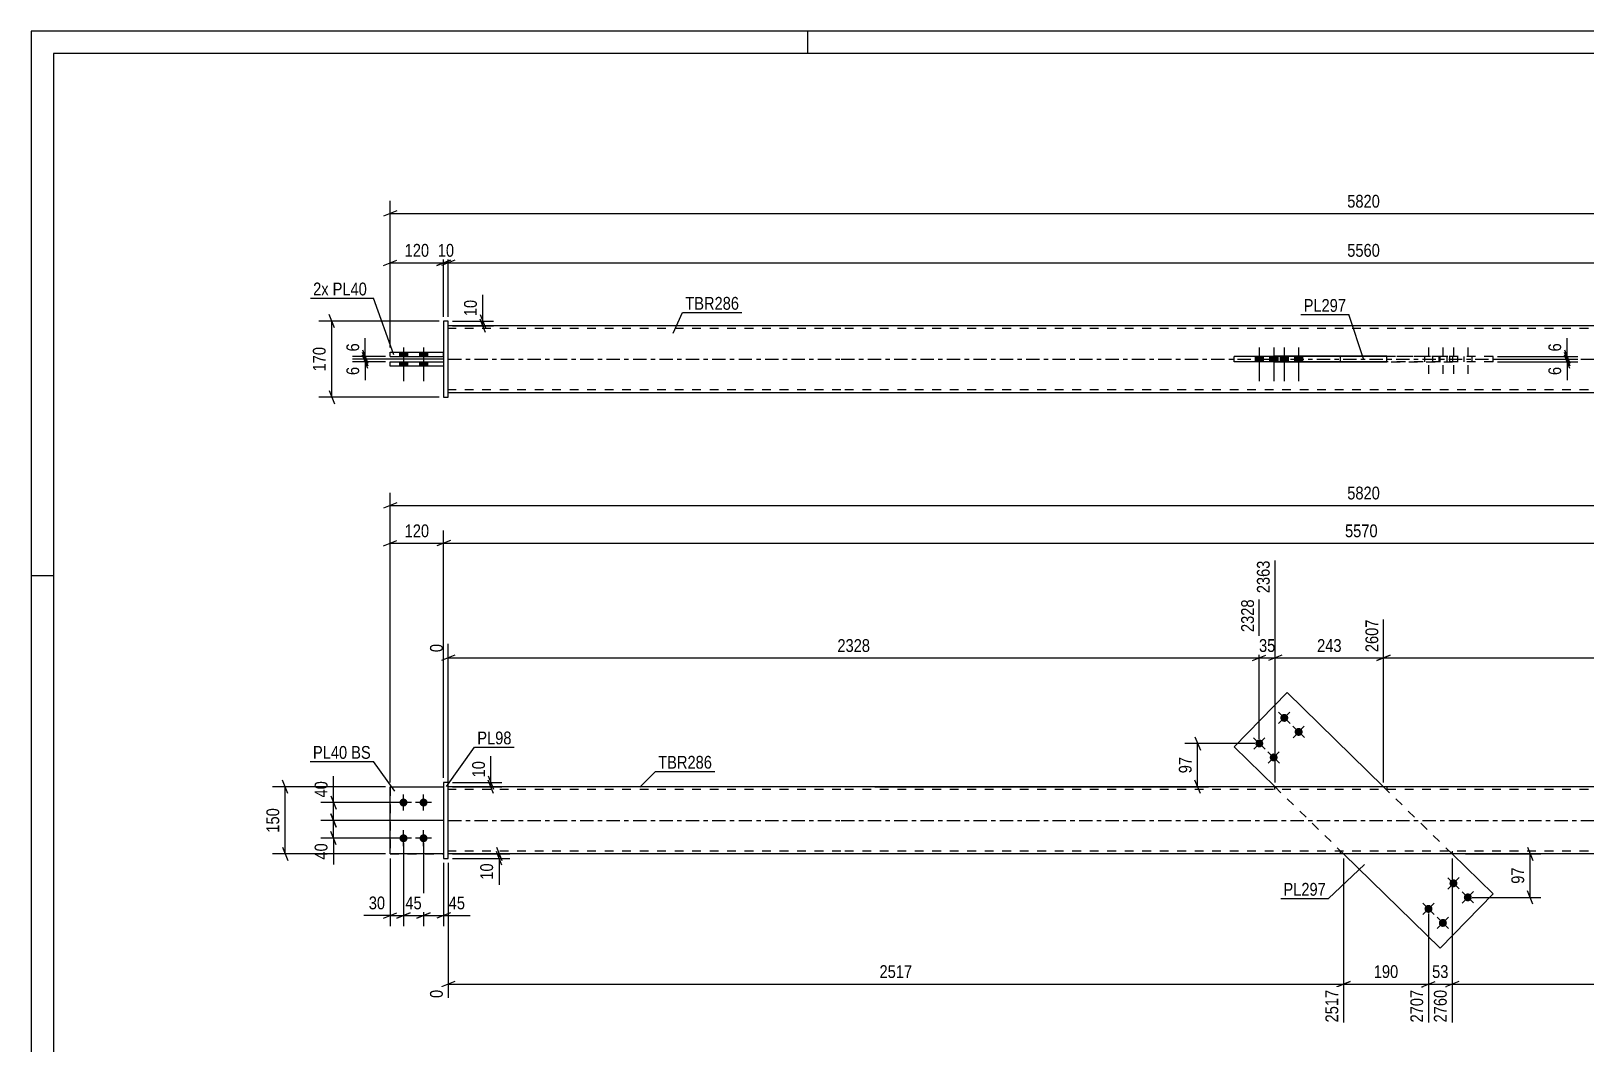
# Model space of a CAD drawing. Header units: millimetres. Extents: x 0 to 594, y 0 to 420.
# Drawn here: x 0 to 348.4, y 193.1 to 420 of the extents above; entities that cross this region are included whole.
import ezdxf

# ---------------------------------------------------------------- set-up
doc = ezdxf.new("R2010")
doc.units = ezdxf.units.MM
doc.linetypes.add('DXK_LINE_DOT2', pattern=[3.9198, 1.9599, -1.9599])
doc.linetypes.add('DXK_LINE_DOT3', pattern=[5.9187, 2.979, -0.9799, 0.9799, -0.9799])
doc.styles.add('Arial Narrow', font='ARIALN.TTF', dxfattribs={"height": 0.2})

# ---------------------------------------------------------------- blocks, each defined once
blk = doc.blocks.new('Unknown-580575709-1131')
at = {"color": 5, "linetype": 'Continuous'}
for p, q in [((594, 420), (0, 420)), ((0, 420), (0, 0)), ((174, 415), (174, 420)), ((589, 415), (5, 415)), ((5, 415), (5, 5)), ((5, 298), (0, 298))]:
    blk.add_line(p, q, dxfattribs=at)
blk = doc.blocks.new('Part-580575709-1689 - 1678')
at = {"color": 2, "linetype": 'Continuous'}
for p, q in [((281.43, 271.83), (269.54, 259.68)), ((303.04, 250.7), (281.43, 271.83)), ((269.54, 259.68), (278.72, 250.7)), ((315.68, 214.57), (294.07, 235.7)), ((327.56, 226.73), (318.38, 235.7)), ((327.56, 226.73), (315.68, 214.57))]:
    blk.add_line(p, q, dxfattribs=at)
at = {"color": 7, "linetype": 'DXK_LINE_DOT2'}
for p, q in [((294.07, 235.7), (278.72, 250.7)), ((318.38, 235.7), (303.04, 250.7))]:
    blk.add_line(p, q, dxfattribs=at)
blk = doc.blocks.new('Bolt-580575709-1681 - 1678')
at = {"linetype": 'Continuous'}
for points in [[(318.07, 228.46, -1), (319.32, 229.74, -1)], [(321.28, 225.31, -1), (322.54, 226.6, -1)], [(312.47, 222.74, -1), (313.73, 224.02, -1)], [(315.69, 219.59, -1), (316.95, 220.88, -1)]]:
    blk.add_hatch(color=1, dxfattribs=at).paths.add_polyline_path(points)
at = {"color": 1, "linetype": 'Continuous'}
for p, q in [((319.98, 227.84), (317.41, 230.36)), ((317.44, 227.81), (319.95, 230.39)), ((323.2, 224.7), (320.63, 227.21)), ((320.65, 224.67), (323.17, 227.24)), ((314.39, 222.12), (311.82, 224.64)), ((311.84, 222.09), (314.36, 224.67)), ((317.61, 218.98), (315.03, 221.49)), ((315.06, 218.95), (317.58, 221.52))]:
    blk.add_line(p, q, dxfattribs=at)
blk = doc.blocks.new('Bolt-580575709-1682 - 1678')
at = {"linetype": 'Continuous'}
for points in [[(281.42, 266.81, -1), (280.16, 265.52, -1)], [(275.82, 261.09, -1), (274.56, 259.8, -1)], [(284.63, 263.66, -1), (283.37, 262.38, -1)], [(279.04, 257.94, -1), (277.78, 256.66, -1)]]:
    blk.add_hatch(color=1, dxfattribs=at).paths.add_polyline_path(points)
at = {"color": 1, "linetype": 'Continuous'}
for p, q in [((279.5, 267.43), (282.07, 264.91)), ((282.04, 267.45), (279.53, 264.88)), ((273.91, 261.71), (276.48, 259.19)), ((276.45, 261.73), (273.93, 259.16)), ((282.72, 264.28), (285.29, 261.76)), ((285.26, 264.31), (282.75, 261.73)), ((277.12, 258.56), (279.7, 256.04)), ((279.67, 258.59), (277.15, 256.01))]:
    blk.add_line(p, q, dxfattribs=at)
blk = doc.blocks.new('Bolt-580575709-1683 - 1678')
at = {"linetype": 'Continuous'}
for points in [[(83.44, 246.3, -1), (83.44, 248.1, -1)], [(87.94, 246.3, -1), (87.94, 248.1, -1)], [(83.44, 238.3, -1), (83.44, 240.1, -1)], [(87.94, 238.3, -1), (87.94, 240.1, -1)]]:
    blk.add_hatch(color=1, dxfattribs=at).paths.add_polyline_path(points)
at = {"color": 1, "linetype": 'Continuous'}
for p, q in [((83.44, 245.4), (83.44, 249)), ((87.94, 245.4), (87.94, 249)), ((85.24, 247.2), (81.64, 247.2)), ((89.74, 247.2), (86.14, 247.2)), ((83.44, 237.4), (83.44, 241)), ((87.94, 237.4), (87.94, 241)), ((85.24, 239.2), (81.64, 239.2)), ((89.74, 239.2), (86.14, 239.2))]:
    blk.add_line(p, q, dxfattribs=at)
blk = doc.blocks.new('Part-580575709-1694 - 1678')
at = {"color": 2, "linetype": 'Continuous'}
for p, q in [((93.44, 251.7), (92.44, 251.7)), ((92.44, 251.7), (92.44, 234.7)), ((93.44, 234.7), (93.44, 251.7)), ((92.44, 234.7), (93.44, 234.7))]:
    blk.add_line(p, q, dxfattribs=at)
blk = doc.blocks.new('Part-580575709-1699 - 1678')
at = {"color": 7, "linetype": 'DXK_LINE_DOT2'}
for p, q in [((80.44, 250.7), (80.44, 235.7)), ((80.44, 250.7), (92.44, 250.7)), ((92.44, 250.7), (92.44, 235.7)), ((80.44, 235.7), (92.44, 235.7))]:
    blk.add_line(p, q, dxfattribs=at)
blk = doc.blocks.new('Part-580575709-1704 - 1678')
at = {"color": 2, "linetype": 'Continuous'}
for p, q in [((80.44, 235.7), (80.44, 250.7)), ((80.44, 250.7), (92.44, 250.7)), ((92.44, 235.7), (80.44, 235.7))]:
    blk.add_line(p, q, dxfattribs=at)
at = {"color": 7, "linetype": 'DXK_LINE_DOT2'}
blk.add_line((92.44, 250.7), (92.44, 235.7), dxfattribs=at)
blk = doc.blocks.new('Part-580575709-1720 - 1678')
at = {"color": 2, "linetype": 'Continuous'}
for p, q in [((181.44, 250.7), (93.44, 250.7)), ((415.56, 250.7), (181.54, 250.7)), ((181.44, 235.7), (93.44, 235.7)), ((415.56, 235.7), (181.54, 235.7))]:
    blk.add_line(p, q, dxfattribs=at)
at = {"color": 7, "linetype": 'DXK_LINE_DOT2'}
for p, q in [((93.44, 235.7), (93.44, 250.7)), ((181.44, 250.1), (93.44, 250.1)), ((415.56, 250.1), (181.54, 250.1)), ((278.62, 250.7), (278.62, 250.1)), ((303.75, 250.7), (303.75, 250.1)), ((181.44, 236.3), (93.44, 236.3)), ((415.56, 236.3), (181.54, 236.3)), ((293.35, 235.7), (293.35, 236.3)), ((318.48, 235.7), (318.48, 236.3))]:
    blk.add_line(p, q, dxfattribs=at)
at = {"color": 7, "linetype": 'DXK_LINE_DOT3'}
for p, q in [((93.44, 243.2), (181.44, 243.2)), ((181.54, 243.2), (415.56, 243.2))]:
    blk.add_line(p, q, dxfattribs=at)
blk = doc.blocks.new('Bolt-580575709-1423 - 1368')
at = {"color": 1, "linetype": 'DXK_LINE_DOT2'}
for p, q in [((313.1, 349.11), (313.1, 341.61)), ((316.32, 349.11), (316.32, 341.61)), ((318.7, 349.11), (318.7, 341.61)), ((321.91, 349.11), (321.91, 341.61)), ((312.2, 347.11), (312.2, 345.91)), ((314, 347.11), (314, 345.91)), ((315.42, 347.11), (315.42, 345.91)), ((317.22, 347.11), (317.22, 345.91)), ((317.8, 347.11), (317.8, 345.91)), ((319.6, 347.11), (319.6, 345.91)), ((321.01, 347.11), (321.01, 345.91)), ((322.81, 347.11), (322.81, 345.91))]:
    blk.add_line(p, q, dxfattribs=at)
blk = doc.blocks.new('Bolt-580575709-1471 - 1368')
at = {"linetype": 'Continuous'}
for points in [[(82.54, 347.11), (84.34, 347.11), (84.34, 348.11), (82.54, 348.11)], [(82.54, 347.11), (84.34, 347.11), (84.34, 348.11), (82.54, 348.11)], [(82.54, 344.91), (84.34, 344.91), (84.34, 345.91), (82.54, 345.91)], [(82.54, 344.91), (84.34, 344.91), (84.34, 345.91), (82.54, 345.91)], [(87.04, 347.11), (88.84, 347.11), (88.84, 348.11), (87.04, 348.11)], [(87.04, 347.11), (88.84, 347.11), (88.84, 348.11), (87.04, 348.11)], [(87.04, 344.91), (88.84, 344.91), (88.84, 345.91), (87.04, 345.91)], [(87.04, 344.91), (88.84, 344.91), (88.84, 345.91), (87.04, 345.91)]]:
    blk.add_hatch(color=1, dxfattribs=at).paths.add_polyline_path(points)
at = {"color": 1, "linetype": 'Continuous'}
for p, q in [((83.44, 349.11), (83.44, 341.61)), ((83.44, 349.11), (83.44, 341.61)), ((87.94, 349.11), (87.94, 341.61)), ((87.94, 349.11), (87.94, 341.61)), ((82.54, 348.11), (82.54, 347.11)), ((82.54, 348.11), (82.54, 347.11)), ((82.54, 345.91), (82.54, 344.91)), ((82.54, 345.91), (82.54, 344.91)), ((84.34, 348.11), (84.34, 347.11)), ((84.34, 348.11), (84.34, 347.11)), ((84.34, 345.91), (84.34, 344.91)), ((84.34, 345.91), (84.34, 344.91)), ((87.04, 348.11), (87.04, 347.11)), ((87.04, 348.11), (87.04, 347.11)), ((87.04, 345.91), (87.04, 344.91)), ((87.04, 345.91), (87.04, 344.91)), ((88.84, 348.11), (88.84, 347.11)), ((88.84, 348.11), (88.84, 347.11)), ((88.84, 345.91), (88.84, 344.91)), ((88.84, 345.91), (88.84, 344.91))]:
    blk.add_line(p, q, dxfattribs=at)
blk = doc.blocks.new('Part-580575709-1416 - 1368')
at = {"color": 2, "linetype": 'Continuous'}
for p, q in [((181.44, 354.01), (93.44, 354.01)), ((415.56, 354.01), (181.54, 354.01)), ((278.62, 347.11), (278.62, 347.21)), ((303.75, 347.21), (278.62, 347.21)), ((278.62, 345.91), (278.62, 345.81)), ((303.75, 345.81), (278.62, 345.81)), ((293.35, 347.11), (293.35, 347.21)), ((293.35, 345.91), (293.35, 345.81)), ((303.75, 345.81), (303.75, 347.21)), ((181.44, 339.01), (93.44, 339.01)), ((415.56, 339.01), (181.54, 339.01))]:
    blk.add_line(p, q, dxfattribs=at)
at = {"color": 7, "linetype": 'DXK_LINE_DOT2'}
for p, q in [((93.44, 339.01), (93.44, 354.01)), ((181.44, 353.41), (93.44, 353.41)), ((415.56, 353.41), (181.54, 353.41)), ((278.62, 345.81), (278.62, 347.11)), ((293.35, 345.81), (293.35, 347.11)), ((303.75, 347.21), (318.48, 347.21)), ((318.48, 345.81), (303.75, 345.81)), ((318.48, 347.21), (318.48, 345.81)), ((181.44, 339.61), (93.44, 339.61)), ((415.56, 339.61), (181.54, 339.61))]:
    blk.add_line(p, q, dxfattribs=at)
at = {"color": 7, "linetype": 'DXK_LINE_DOT3'}
for p, q in [((93.44, 346.51), (181.44, 346.51)), ((181.54, 346.51), (415.56, 346.51))]:
    blk.add_line(p, q, dxfattribs=at)
blk = doc.blocks.new('Bolt-580575709-1422 - 1368')
at = {"linetype": 'Continuous'}
for points in [[(276.09, 347.11), (274.29, 347.11), (274.29, 345.91), (276.09, 345.91)], [(279.31, 347.11), (277.51, 347.11), (277.51, 345.91), (279.31, 345.91)], [(281.69, 347.11), (279.89, 347.11), (279.89, 345.91), (281.69, 345.91)], [(284.9, 347.11), (283.1, 347.11), (283.1, 345.91), (284.9, 345.91)]]:
    blk.add_hatch(color=1, dxfattribs=at).paths.add_polyline_path(points)
at = {"color": 1, "linetype": 'Continuous'}
for p, q in [((275.19, 349.11), (275.19, 341.61)), ((278.41, 349.11), (278.41, 341.61)), ((280.79, 349.11), (280.79, 341.61)), ((284, 349.11), (284, 341.61)), ((274.29, 347.11), (274.29, 345.91)), ((276.09, 347.11), (276.09, 345.91)), ((277.51, 347.11), (277.51, 345.91)), ((279.31, 347.11), (279.31, 345.91)), ((279.89, 347.11), (279.89, 345.91)), ((281.69, 347.11), (281.69, 345.91)), ((283.1, 347.11), (283.1, 345.91)), ((284.9, 347.11), (284.9, 345.91))]:
    blk.add_line(p, q, dxfattribs=at)
blk = doc.blocks.new('Part-580575709-1449 - 1368')
at = {"color": 2, "linetype": 'Continuous'}
for p, q in [((80.44, 344.91), (80.44, 345.91)), ((80.44, 345.91), (92.44, 345.91)), ((92.44, 344.91), (80.44, 344.91))]:
    blk.add_line(p, q, dxfattribs=at)
at = {"color": 7, "linetype": 'DXK_LINE_DOT2'}
blk.add_line((92.44, 345.91), (92.44, 344.91), dxfattribs=at)
blk = doc.blocks.new('Part-580575709-1454 - 1368')
at = {"color": 2, "linetype": 'Continuous'}
for p, q in [((80.44, 347.11), (80.44, 348.11)), ((80.44, 348.11), (92.44, 348.11)), ((80.44, 347.11), (92.44, 347.11))]:
    blk.add_line(p, q, dxfattribs=at)
at = {"color": 7, "linetype": 'DXK_LINE_DOT2'}
blk.add_line((92.44, 347.11), (92.44, 348.11), dxfattribs=at)
blk = doc.blocks.new('Part-580575709-1455 - 1368')
at = {"color": 2, "linetype": 'Continuous'}
for p, q in [((93.44, 355.01), (92.44, 355.01)), ((92.44, 355.01), (92.44, 338.01)), ((93.44, 338.01), (93.44, 355.01)), ((92.44, 338.01), (93.44, 338.01))]:
    blk.add_line(p, q, dxfattribs=at)
blk = doc.blocks.new('Part-580575709-1470 - 1368')
at = {"color": 2, "linetype": 'Continuous'}
for p, q in [((269.54, 345.91), (269.54, 347.11)), ((303.75, 347.11), (269.54, 347.11)), ((303.75, 345.91), (269.54, 345.91)), ((281.43, 345.91), (281.43, 347.11))]:
    blk.add_line(p, q, dxfattribs=at)
at = {"color": 7, "linetype": 'DXK_LINE_DOT2'}
for p, q in [((327.56, 347.11), (303.75, 347.11)), ((327.56, 345.91), (303.75, 345.91)), ((315.68, 345.91), (315.68, 347.11)), ((327.56, 345.91), (327.56, 347.11))]:
    blk.add_line(p, q, dxfattribs=at)
blk = doc.blocks.new('StraightDimension-580575709-1850 - 1678')
at = {"color": 7, "linetype": 'Continuous'}
for p, q in [((294.07, 234.7), (294.07, 197.94)), ((313.1, 222.38), (313.1, 197.94)), ((295.57, 207.15), (292.57, 205.95)), ((294.07, 206.55), (313.1, 206.55)), ((311.6, 205.95), (314.6, 207.15))]:
    blk.add_line(p, q, dxfattribs=at)
at = {"color": 0}
blk.add_wipeout([(306.93, 207.3), (306.93, 211.5), (300.24, 211.5), (300.24, 207.3)], dxfattribs=at)
at = {"color": 3, "style": 'Arial Narrow'}
blk.add_text('190', height=2.863, dxfattribs=at).set_placement((300.84, 207.9))
at = {"color": 0, "linetype": 'Continuous'}
blk.add_wipeout([(312.5, 205.85), (308.3, 205.85), (308.3, 197.34), (312.5, 197.34)], dxfattribs=at)
at = {"color": 3, "linetype": 'Continuous', "style": 'Arial Narrow'}
blk.add_text('2707', height=2.863, rotation=90.0002, dxfattribs=at).set_placement((311.9, 197.94))
blk = doc.blocks.new('StraightDimension-580575709-1909 - 1678')
at = {"color": 7, "linetype": 'Continuous'}
for p, q in [((67.15, 248.7), (68.35, 245.7)), ((82.44, 247.2), (64.9, 247.2)), ((68.35, 241.7), (67.15, 244.7)), ((67.75, 243.2), (67.75, 247.2)), ((92.44, 243.2), (64.9, 243.2))]:
    blk.add_line(p, q, dxfattribs=at)
at = {"color": 0}
blk.add_wipeout([(67, 252.58), (62.8, 252.58), (62.8, 247.73), (67, 247.73)], dxfattribs=at)
at = {"color": 7, "linetype": 'Continuous'}
blk.add_line((67.75, 247.2), (67.75, 253.11), dxfattribs=at)
blk.add_line((67.75, 247.2), (67.75, 253.11), dxfattribs=at)
at = {"color": 3, "style": 'Arial Narrow'}
blk.add_text('40', height=2.863, rotation=90.0002, dxfattribs=at).set_placement((66.4, 248.33))
blk = doc.blocks.new('StraightDimension-580575709-3460 - 1678')
at = {"color": 7, "linetype": 'Continuous'}
for p, q in [((260.78, 261.95), (261.98, 258.95)), ((274.19, 260.45), (258.53, 260.45)), ((261.38, 250.72), (261.38, 260.45)), ((261.98, 249.22), (260.78, 252.22)), ((189.02, 250.72), (263.78, 250.72))]:
    blk.add_line(p, q, dxfattribs=at)
at = {"color": 0}
blk.add_wipeout([(260.63, 258.01), (256.43, 258.01), (256.43, 253.16), (260.63, 253.16)], dxfattribs=at)
at = {"color": 3, "style": 'Arial Narrow'}
blk.add_text('97', height=2.863, rotation=90.0002, dxfattribs=at).set_placement((260.03, 253.76))
blk = doc.blocks.new('StraightDimension-580575709-1736 - 1678')
at = {"color": 7, "linetype": 'Continuous'}
for p, q in [((81.94, 314.35), (78.94, 313.15)), ((80.44, 251.7), (80.44, 316.6)), ((80.44, 313.75), (516.66, 313.75))]:
    blk.add_line(p, q, dxfattribs=at)
at = {"color": 0}
blk.add_wipeout([(302.81, 314.5), (302.81, 318.7), (294.3, 318.7), (294.3, 314.5)], dxfattribs=at)
at = {"color": 3, "style": 'Arial Narrow'}
blk.add_text('5820', height=2.863, dxfattribs=at).set_placement((294.9, 315.1))
blk = doc.blocks.new('StraightDimension-580575709-1750 - 1678')
at = {"color": 7, "linetype": 'Continuous'}
for p, q in [((275.19, 261.45), (275.19, 292.71)), ((93.44, 251.7), (93.44, 282.72)), ((94.94, 280.19), (91.94, 278.99)), ((93.44, 279.59), (275.19, 279.59)), ((273.69, 278.99), (276.69, 280.19))]:
    blk.add_line(p, q, dxfattribs=at)
at = {"color": 0, "linetype": 'Continuous'}
for points in [[(274.59, 293.31), (270.39, 293.31), (270.39, 284.79), (274.59, 284.79)], [(92.84, 283.32), (88.64, 283.32), (88.64, 280.29), (92.84, 280.29)]]:
    blk.add_wipeout(points, dxfattribs=at)
at = {"color": 0}
blk.add_wipeout([(188.58, 280.34), (188.58, 284.54), (180.06, 284.54), (180.06, 280.34)], dxfattribs=at)
at = {"color": 3, "linetype": 'Continuous', "style": 'Arial Narrow'}
for s, height, p in [('2328', 2.863, (273.99, 285.39)), ('0', 2.86, (92.24, 280.89))]:
    blk.add_text(s, height=height, rotation=90.0002, dxfattribs=at).set_placement(p)
at = {"color": 3, "style": 'Arial Narrow'}
blk.add_text('2328', height=2.863, dxfattribs=at).set_placement((180.66, 280.94))
blk = doc.blocks.new('StraightDimension-580575709-1760 - 1678')
at = {"color": 7, "linetype": 'Continuous'}
for p, q in [((278.72, 251.7), (278.72, 301.41)), ((275.19, 261.45), (275.19, 292.71)), ((273.69, 278.99), (276.69, 280.19)), ((275.19, 279.59), (278.72, 279.59)), ((280.22, 280.19), (277.22, 278.99))]:
    blk.add_line(p, q, dxfattribs=at)
at = {"color": 0, "linetype": 'Continuous'}
blk.add_wipeout([(278.12, 302.01), (273.92, 302.01), (273.92, 293.49), (278.12, 293.49)], dxfattribs=at)
at = {"color": 0}
blk.add_wipeout([(279.39, 280.34), (279.39, 284.54), (274.53, 284.54), (274.53, 280.34)], dxfattribs=at)
at = {"color": 3, "linetype": 'Continuous', "style": 'Arial Narrow'}
blk.add_text('2363', height=2.863, rotation=90.0002, dxfattribs=at).set_placement((277.52, 294.09))
at = {"color": 3, "style": 'Arial Narrow'}
blk.add_text('35', height=2.863, dxfattribs=at).set_placement((275.13, 280.94))
blk = doc.blocks.new('StraightDimension-580575709-2047 - 1678')
at = {"color": 7, "linetype": 'Continuous'}
for p, q in [((92.44, 252.7), (92.44, 308.13)), ((93.94, 305.88), (90.94, 304.68)), ((92.44, 305.28), (503.66, 305.28))]:
    blk.add_line(p, q, dxfattribs=at)
at = {"color": 0}
blk.add_wipeout([(302.31, 306.03), (302.31, 310.23), (293.8, 310.23), (293.8, 306.03)], dxfattribs=at)
at = {"color": 3, "style": 'Arial Narrow'}
blk.add_text('5570', height=2.863, dxfattribs=at).set_placement((294.4, 306.63))
blk = doc.blocks.new('StraightDimension-580575709-1776 - 1678')
at = {"color": 7, "linetype": 'Continuous'}
for p, q in [((278.72, 251.7), (278.72, 301.41)), ((303.04, 251.7), (303.04, 288.21)), ((280.22, 280.19), (277.22, 278.99)), ((278.72, 279.59), (303.04, 279.59)), ((301.54, 278.99), (304.54, 280.19))]:
    blk.add_line(p, q, dxfattribs=at)
at = {"color": 0, "linetype": 'Continuous'}
blk.add_wipeout([(302.44, 288.81), (298.24, 288.81), (298.24, 280.29), (302.44, 280.29)], dxfattribs=at)
at = {"color": 0}
blk.add_wipeout([(294.22, 280.34), (294.22, 284.54), (287.54, 284.54), (287.54, 280.34)], dxfattribs=at)
at = {"color": 3, "linetype": 'Continuous', "style": 'Arial Narrow'}
blk.add_text('2607', height=2.863, rotation=90.0002, dxfattribs=at).set_placement((301.84, 280.89))
at = {"color": 3, "style": 'Arial Narrow'}
blk.add_text('243', height=2.863, dxfattribs=at).set_placement((288.14, 280.94))
blk = doc.blocks.new('StraightDimension-580575709-1798 - 1678')
at = {"color": 7, "linetype": 'Continuous'}
for p, q in [((303.04, 251.7), (303.04, 288.21)), ((503.66, 252.7), (503.66, 288.21)), ((304.54, 280.19), (301.54, 278.99)), ((303.04, 279.59), (503.66, 279.59)), ((502.16, 278.99), (505.16, 280.19))]:
    blk.add_line(p, q, dxfattribs=at)
at = {"color": 0, "linetype": 'Continuous'}
blk.add_wipeout([(503.06, 288.81), (498.86, 288.81), (498.86, 280.29), (503.06, 280.29)], dxfattribs=at)
at = {"color": 0}
blk.add_wipeout([(407.61, 280.34), (407.61, 284.54), (399.09, 284.54), (399.09, 280.34)], dxfattribs=at)
at = {"color": 3, "linetype": 'Continuous', "style": 'Arial Narrow'}
blk.add_text('5560', height=2.863, rotation=90.0002, dxfattribs=at).set_placement((502.46, 280.89))
at = {"color": 3, "style": 'Arial Narrow'}
blk.add_text('2953', height=2.863, dxfattribs=at).set_placement((399.69, 280.94))
blk = doc.blocks.new('StraightDimension-580575709-1813 - 1678')
at = {"color": 7, "linetype": 'Continuous'}
for p, q in [((87.94, 238.2), (87.94, 219.53)), ((92.44, 233.7), (92.44, 219.53)), ((86.44, 221.33), (89.44, 222.53)), ((87.94, 221.93), (92.44, 221.93)), ((93.94, 222.53), (90.94, 221.33))]:
    blk.add_line(p, q, dxfattribs=at)
at = {"color": 0}
blk.add_wipeout([(97.83, 222.68), (97.83, 226.88), (92.97, 226.88), (92.97, 222.68)], dxfattribs=at)
at = {"color": 7, "linetype": 'Continuous'}
blk.add_line((92.44, 221.93), (98.35, 221.93), dxfattribs=at)
blk.add_line((92.44, 221.93), (98.35, 221.93), dxfattribs=at)
at = {"color": 3, "style": 'Arial Narrow'}
blk.add_text('45', height=2.863, dxfattribs=at).set_placement((93.57, 223.28))
blk = doc.blocks.new('StraightDimension-580575709-1820 - 1678')
at = {"color": 7, "linetype": 'Continuous'}
for p, q in [((83.44, 238.2), (83.44, 219.53)), ((87.94, 238.2), (87.94, 219.53)), ((81.94, 221.33), (84.94, 222.53)), ((83.44, 221.93), (87.94, 221.93)), ((89.44, 222.53), (86.44, 221.33))]:
    blk.add_line(p, q, dxfattribs=at)
at = {"color": 0}
blk.add_wipeout([(88.12, 222.68), (88.12, 226.88), (83.27, 226.88), (83.27, 222.68)], dxfattribs=at)
at = {"color": 3, "style": 'Arial Narrow'}
blk.add_text('45', height=2.863, dxfattribs=at).set_placement((83.87, 223.28))
blk = doc.blocks.new('StraightDimension-580575709-1891 - 1678')
at = {"color": 7, "linetype": 'Continuous'}
for p, q in [((104.25, 237.2), (105.45, 234.2)), ((94.44, 235.7), (107.25, 235.7)), ((94.44, 234.7), (107.25, 234.7)), ((105.45, 233.2), (104.25, 236.2)), ((104.85, 234.7), (104.85, 235.7))]:
    blk.add_line(p, q, dxfattribs=at)
at = {"color": 0}
blk.add_wipeout([(104.1, 234.18), (99.9, 234.18), (99.9, 229.32), (104.1, 229.32)], dxfattribs=at)
at = {"color": 7, "linetype": 'Continuous'}
blk.add_line((104.85, 234.7), (104.85, 228.79), dxfattribs=at)
blk.add_line((104.85, 234.7), (104.85, 228.79), dxfattribs=at)
at = {"color": 3, "style": 'Arial Narrow'}
blk.add_text('10', height=2.863, rotation=90.0002, dxfattribs=at).set_placement((103.5, 229.92))
blk = doc.blocks.new('StraightDimension-580575709-1827 - 1678')
at = {"color": 7, "linetype": 'Continuous'}
for p, q in [((83.44, 238.2), (83.44, 219.53)), ((80.44, 234.7), (80.44, 219.53)), ((78.94, 221.33), (81.94, 222.53)), ((80.44, 221.93), (83.44, 221.93)), ((84.94, 222.53), (81.94, 221.33))]:
    blk.add_line(p, q, dxfattribs=at)
at = {"color": 0}
blk.add_wipeout([(79.92, 222.68), (79.92, 226.88), (75.06, 226.88), (75.06, 222.68)], dxfattribs=at)
at = {"color": 7, "linetype": 'Continuous'}
blk.add_line((80.44, 221.93), (74.54, 221.93), dxfattribs=at)
blk.add_line((80.44, 221.93), (74.54, 221.93), dxfattribs=at)
at = {"color": 3, "style": 'Arial Narrow'}
blk.add_text('30', height=2.863, dxfattribs=at).set_placement((75.66, 223.28))
blk = doc.blocks.new('StraightDimension-580575709-1838 - 1678')
at = {"color": 7, "linetype": 'Continuous'}
for p, q in [((93.44, 233.7), (93.44, 203.42)), ((294.07, 234.7), (294.07, 197.94)), ((94.94, 207.15), (91.94, 205.95)), ((93.44, 206.55), (294.07, 206.55)), ((292.57, 205.95), (295.57, 207.15))]:
    blk.add_line(p, q, dxfattribs=at)
at = {"color": 0}
blk.add_wipeout([(198.01, 207.3), (198.01, 211.5), (189.5, 211.5), (189.5, 207.3)], dxfattribs=at)
at = {"color": 0, "linetype": 'Continuous'}
for points in [[(92.84, 205.85), (88.64, 205.85), (88.64, 202.82), (92.84, 202.82)], [(293.47, 205.85), (289.27, 205.85), (289.27, 197.34), (293.47, 197.34)]]:
    blk.add_wipeout(points, dxfattribs=at)
at = {"color": 3, "style": 'Arial Narrow'}
blk.add_text('2517', height=2.863, dxfattribs=at).set_placement((190.1, 207.9))
at = {"color": 3, "linetype": 'Continuous', "style": 'Arial Narrow'}
for s, height, p in [('0', 2.86, (92.24, 203.42)), ('2517', 2.863, (292.87, 197.94))]:
    blk.add_text(s, height=height, rotation=90.0002, dxfattribs=at).set_placement(p)
blk = doc.blocks.new('StraightDimension-580575709-1864 - 1678')
at = {"color": 7, "linetype": 'Continuous'}
for p, q in [((318.38, 234.7), (318.38, 197.94)), ((313.1, 222.38), (313.1, 197.94)), ((311.6, 205.95), (314.6, 207.15)), ((313.1, 206.55), (318.38, 206.55)), ((319.88, 207.15), (316.88, 205.95))]:
    blk.add_line(p, q, dxfattribs=at)
at = {"color": 0}
blk.add_wipeout([(318.17, 207.3), (318.17, 211.5), (313.31, 211.5), (313.31, 207.3)], dxfattribs=at)
at = {"color": 3, "style": 'Arial Narrow'}
blk.add_text('53', height=2.863, dxfattribs=at).set_placement((313.91, 207.9))
at = {"color": 0, "linetype": 'Continuous'}
blk.add_wipeout([(317.78, 205.85), (313.58, 205.85), (313.58, 197.34), (317.78, 197.34)], dxfattribs=at)
at = {"color": 3, "linetype": 'Continuous', "style": 'Arial Narrow'}
blk.add_text('2760', height=2.863, rotation=90.0002, dxfattribs=at).set_placement((317.18, 197.94))
blk = doc.blocks.new('StraightDimension-580575709-1878 - 1678')
at = {"color": 7, "linetype": 'Continuous'}
for p, q in [((318.38, 234.7), (318.38, 197.94)), ((503.66, 233.7), (503.66, 197.94)), ((319.88, 207.15), (316.88, 205.95)), ((318.38, 206.55), (503.66, 206.55)), ((502.16, 205.95), (505.16, 207.15))]:
    blk.add_line(p, q, dxfattribs=at)
at = {"color": 0}
blk.add_wipeout([(415.28, 207.3), (415.28, 211.5), (406.77, 211.5), (406.77, 207.3)], dxfattribs=at)
at = {"color": 0, "linetype": 'Continuous'}
blk.add_wipeout([(503.06, 205.85), (498.86, 205.85), (498.86, 197.34), (503.06, 197.34)], dxfattribs=at)
at = {"color": 3, "style": 'Arial Narrow'}
blk.add_text('2800', height=2.863, dxfattribs=at).set_placement((407.37, 207.9))
at = {"color": 3, "linetype": 'Continuous', "style": 'Arial Narrow'}
blk.add_text('5560', height=2.863, rotation=90.0002, dxfattribs=at).set_placement((502.46, 197.94))
blk = doc.blocks.new('StraightDimension-580575709-1900 - 1678')
at = {"color": 7, "linetype": 'Continuous'}
for p, q in [((94.44, 251.7), (105.44, 251.7)), ((102.44, 253.2), (103.64, 250.2)), ((103.64, 249.2), (102.44, 252.2)), ((103.04, 250.7), (103.04, 251.7)), ((94.44, 250.7), (105.44, 250.7))]:
    blk.add_line(p, q, dxfattribs=at)
at = {"color": 0}
blk.add_wipeout([(102.29, 257.08), (98.09, 257.08), (98.09, 252.23), (102.29, 252.23)], dxfattribs=at)
at = {"color": 7, "linetype": 'Continuous'}
blk.add_line((103.04, 251.7), (103.04, 257.61), dxfattribs=at)
blk.add_line((103.04, 251.7), (103.04, 257.61), dxfattribs=at)
at = {"color": 3, "style": 'Arial Narrow'}
blk.add_text('10', height=2.863, rotation=90.0002, dxfattribs=at).set_placement((101.69, 252.83))
blk = doc.blocks.new('StraightDimension-580575709-1922 - 1678')
at = {"color": 7, "linetype": 'Continuous'}
for p, q in [((67.15, 244.7), (68.35, 241.7)), ((92.44, 243.2), (64.9, 243.2)), ((68.35, 237.7), (67.15, 240.7)), ((67.75, 239.2), (67.75, 243.2)), ((82.44, 239.2), (64.9, 239.2))]:
    blk.add_line(p, q, dxfattribs=at)
at = {"color": 0}
blk.add_wipeout([(67, 238.68), (62.8, 238.68), (62.8, 233.82), (67, 233.82)], dxfattribs=at)
at = {"color": 7, "linetype": 'Continuous'}
blk.add_line((67.75, 239.2), (67.75, 233.29), dxfattribs=at)
blk.add_line((67.75, 239.2), (67.75, 233.29), dxfattribs=at)
at = {"color": 3, "style": 'Arial Narrow'}
blk.add_text('40', height=2.863, rotation=90.0002, dxfattribs=at).set_placement((66.4, 234.42))
blk = doc.blocks.new('StraightDimension-580575709-1979 - 1678')
at = {"color": 7, "linetype": 'Continuous'}
for p, q in [((57.54, 249.2), (56.34, 252.2)), ((79.44, 250.7), (54.09, 250.7)), ((56.94, 235.7), (56.94, 250.7)), ((56.34, 237.2), (57.54, 234.2)), ((79.44, 235.7), (54.09, 235.7))]:
    blk.add_line(p, q, dxfattribs=at)
at = {"color": 0}
blk.add_wipeout([(56.19, 246.54), (51.99, 246.54), (51.99, 239.86), (56.19, 239.86)], dxfattribs=at)
at = {"color": 3, "style": 'Arial Narrow'}
blk.add_text('150', height=2.863, rotation=90.0002, dxfattribs=at).set_placement((55.59, 240.46))
blk = doc.blocks.new('StraightDimension-580575709-1993 - 1678')
at = {"color": 7, "linetype": 'Continuous'}
for p, q in [((335.28, 237.2), (336.48, 234.2)), ((321.39, 235.7), (338.28, 235.7)), ((335.88, 225.95), (335.88, 235.7)), ((336.48, 224.45), (335.28, 227.45)), ((322.91, 225.95), (338.28, 225.95))]:
    blk.add_line(p, q, dxfattribs=at)
at = {"color": 0}
blk.add_wipeout([(335.13, 233.26), (330.93, 233.26), (330.93, 228.4), (335.13, 228.4)], dxfattribs=at)
at = {"color": 3, "style": 'Arial Narrow'}
blk.add_text('97', height=2.863, rotation=90.0002, dxfattribs=at).set_placement((334.53, 229))
blk = doc.blocks.new('StraightDimension-580575709-2052 - 1678')
at = {"color": 7, "linetype": 'Continuous'}
for p, q in [((80.44, 251.7), (80.44, 308.13)), ((92.44, 252.7), (92.44, 308.13)), ((78.94, 304.68), (81.94, 305.88)), ((80.44, 305.28), (92.44, 305.28)), ((93.94, 305.88), (90.94, 304.68))]:
    blk.add_line(p, q, dxfattribs=at)
at = {"color": 0}
blk.add_wipeout([(89.79, 306.03), (89.79, 310.23), (83.1, 310.23), (83.1, 306.03)], dxfattribs=at)
at = {"color": 3, "style": 'Arial Narrow'}
blk.add_text('120', height=2.863, dxfattribs=at).set_placement((83.7, 306.63))
blk = doc.blocks.new('StraightDimension-580575709-1476 - 1368')
at = {"color": 7, "linetype": 'Continuous'}
for p, q in [((100.62, 356.51), (101.82, 353.51)), ((101.82, 352.51), (100.62, 355.51)), ((94.44, 355.01), (103.62, 355.01)), ((94.44, 354.01), (103.62, 354.01)), ((101.22, 354.01), (101.22, 355.01))]:
    blk.add_line(p, q, dxfattribs=at)
at = {"color": 0}
blk.add_wipeout([(100.47, 360.4), (96.27, 360.4), (96.27, 355.54), (100.47, 355.54)], dxfattribs=at)
at = {"color": 7, "linetype": 'Continuous'}
blk.add_line((101.22, 355.01), (101.22, 360.92), dxfattribs=at)
blk.add_line((101.22, 355.01), (101.22, 360.92), dxfattribs=at)
at = {"color": 3, "style": 'Arial Narrow'}
blk.add_text('10', height=2.863, rotation=90.0002, dxfattribs=at).set_placement((99.87, 356.14))
blk = doc.blocks.new('StraightDimension-580575709-1541 - 1368')
at = {"color": 7, "linetype": 'Continuous'}
for p, q in [((343.57, 348.61), (344.77, 345.61)), ((328.56, 347.11), (346.57, 347.11)), ((328.56, 346.51), (346.57, 346.51)), ((344.77, 345.01), (343.57, 348.01)), ((344.17, 346.51), (344.17, 347.11))]:
    blk.add_line(p, q, dxfattribs=at)
at = {"color": 0}
blk.add_wipeout([(343.42, 350.67), (339.22, 350.67), (339.22, 347.64), (343.42, 347.64)], dxfattribs=at)
at = {"color": 7, "linetype": 'Continuous'}
blk.add_line((344.17, 347.11), (344.17, 351.19), dxfattribs=at)
blk.add_line((344.17, 347.11), (344.17, 351.19), dxfattribs=at)
at = {"color": 3, "style": 'Arial Narrow'}
blk.add_text('6', height=2.86, rotation=90.0002, dxfattribs=at).set_placement((342.82, 348.24))
blk = doc.blocks.new('StraightDimension-580575709-1530 - 1368')
at = {"color": 7, "linetype": 'Continuous'}
for p, q in [((67.95, 353.51), (66.75, 356.51)), ((91.44, 355.01), (64.5, 355.01)), ((67.35, 338.01), (67.35, 355.01)), ((91.44, 338.01), (64.5, 338.01)), ((66.75, 339.51), (67.95, 336.51))]:
    blk.add_line(p, q, dxfattribs=at)
at = {"color": 0}
blk.add_wipeout([(66.6, 349.86), (62.4, 349.86), (62.4, 343.17), (66.6, 343.17)], dxfattribs=at)
at = {"color": 3, "style": 'Arial Narrow'}
blk.add_text('170', height=2.863, rotation=90.0002, dxfattribs=at).set_placement((66, 343.77))
blk = doc.blocks.new('StraightDimension-580575709-1494 - 1368')
at = {"color": 7, "linetype": 'Continuous'}
for p, q in [((92.44, 346.51), (72, 346.51)), ((79.44, 345.91), (72, 345.91)), ((74.25, 348.01), (75.45, 345.01)), ((75.45, 344.41), (74.25, 347.41)), ((74.85, 345.91), (74.85, 346.51))]:
    blk.add_line(p, q, dxfattribs=at)
at = {"color": 0}
blk.add_wipeout([(74.1, 345.39), (69.9, 345.39), (69.9, 342.36), (74.1, 342.36)], dxfattribs=at)
at = {"color": 7, "linetype": 'Continuous'}
blk.add_line((74.85, 345.91), (74.85, 341.84), dxfattribs=at)
blk.add_line((74.85, 345.91), (74.85, 341.84), dxfattribs=at)
at = {"color": 3, "style": 'Arial Narrow'}
blk.add_text('6', height=2.86, rotation=90.0002, dxfattribs=at).set_placement((73.5, 342.96))
blk = doc.blocks.new('StraightDimension-580575709-1512 - 1368')
at = {"color": 7, "linetype": 'Continuous'}
for p, q in [((74.25, 348.61), (75.45, 345.61)), ((79.44, 347.11), (72, 347.11)), ((92.44, 346.51), (72, 346.51)), ((75.45, 345.01), (74.25, 348.01)), ((74.85, 346.51), (74.85, 347.11))]:
    blk.add_line(p, q, dxfattribs=at)
at = {"color": 0}
blk.add_wipeout([(74.1, 350.67), (69.9, 350.67), (69.9, 347.64), (74.1, 347.64)], dxfattribs=at)
at = {"color": 7, "linetype": 'Continuous'}
blk.add_line((74.85, 347.11), (74.85, 351.19), dxfattribs=at)
blk.add_line((74.85, 347.11), (74.85, 351.19), dxfattribs=at)
at = {"color": 3, "style": 'Arial Narrow'}
blk.add_text('6', height=2.86, rotation=90.0002, dxfattribs=at).set_placement((73.5, 348.24))
blk = doc.blocks.new('StraightDimension-580575709-1545 - 1368')
at = {"color": 7, "linetype": 'Continuous'}
for p, q in [((328.56, 346.51), (346.57, 346.51)), ((328.56, 345.91), (346.57, 345.91)), ((343.57, 348.01), (344.77, 345.01)), ((344.77, 344.41), (343.57, 347.41)), ((344.17, 345.91), (344.17, 346.51))]:
    blk.add_line(p, q, dxfattribs=at)
at = {"color": 0}
blk.add_wipeout([(343.42, 345.39), (339.22, 345.39), (339.22, 342.36), (343.42, 342.36)], dxfattribs=at)
at = {"color": 7, "linetype": 'Continuous'}
blk.add_line((344.17, 345.91), (344.17, 341.84), dxfattribs=at)
blk.add_line((344.17, 345.91), (344.17, 341.84), dxfattribs=at)
at = {"color": 3, "style": 'Arial Narrow'}
blk.add_text('6', height=2.86, rotation=90.0002, dxfattribs=at).set_placement((342.82, 342.96))
blk = doc.blocks.new('StraightDimension-580575709-1550 - 1368')
at = {"color": 7, "linetype": 'Continuous'}
for p, q in [((80.44, 349.11), (80.44, 381.96)), ((81.94, 379.71), (78.94, 378.51)), ((80.44, 379.11), (516.66, 379.11))]:
    blk.add_line(p, q, dxfattribs=at)
at = {"color": 0}
blk.add_wipeout([(302.81, 379.86), (302.81, 384.06), (294.3, 384.06), (294.3, 379.86)], dxfattribs=at)
at = {"color": 3, "style": 'Arial Narrow'}
blk.add_text('5820', height=2.863, dxfattribs=at).set_placement((294.9, 380.46))
blk = doc.blocks.new('StraightDimension-580575709-1581 - 1368')
at = {"color": 7, "linetype": 'Continuous'}
for p, q in [((93.44, 356.01), (93.44, 370.96)), ((94.94, 368.71), (91.94, 367.51)), ((93.44, 368.11), (503.66, 368.11))]:
    blk.add_line(p, q, dxfattribs=at)
at = {"color": 0}
blk.add_wipeout([(302.81, 368.86), (302.81, 373.06), (294.3, 373.06), (294.3, 368.86)], dxfattribs=at)
at = {"color": 3, "style": 'Arial Narrow'}
blk.add_text('5560', height=2.863, dxfattribs=at).set_placement((294.9, 369.46))
blk = doc.blocks.new('StraightDimension-580575709-1591 - 1368')
at = {"color": 7, "linetype": 'Continuous'}
for p, q in [((80.44, 349.11), (80.44, 370.96)), ((92.44, 356.01), (92.44, 370.96)), ((78.94, 367.51), (81.94, 368.71)), ((80.44, 368.11), (92.44, 368.11)), ((93.94, 368.71), (90.94, 367.51))]:
    blk.add_line(p, q, dxfattribs=at)
at = {"color": 0}
blk.add_wipeout([(89.79, 368.86), (89.79, 373.06), (83.1, 373.06), (83.1, 368.86)], dxfattribs=at)
at = {"color": 3, "style": 'Arial Narrow'}
blk.add_text('120', height=2.863, dxfattribs=at).set_placement((83.7, 369.46))
blk = doc.blocks.new('StraightDimension-580575709-1601 - 1368')
at = {"color": 7, "linetype": 'Continuous'}
for p, q in [((92.44, 356.01), (92.44, 370.96)), ((93.44, 356.01), (93.44, 370.96)), ((90.94, 367.51), (93.94, 368.71)), ((94.94, 368.71), (91.94, 367.51)), ((92.44, 368.11), (93.44, 368.11))]:
    blk.add_line(p, q, dxfattribs=at)
at = {"color": 0}
blk.add_wipeout([(95.37, 368.86), (95.37, 373.06), (90.52, 373.06), (90.52, 368.86)], dxfattribs=at)
at = {"color": 3, "style": 'Arial Narrow'}
blk.add_text('10', height=2.863, dxfattribs=at).set_placement((91.12, 369.46))
blk = doc.blocks.new('Mark-580575709-1690 - 1678')
at = {"color": 0}
blk.add_wipeout([(107.65, 260.24), (107.65, 263.24), (99.97, 263.24), (99.97, 260.24)], dxfattribs=at)
blk.add_wipeout([(107.65, 260.24), (107.65, 263.24), (99.97, 263.24), (99.97, 260.24)], dxfattribs=at)
at = {"color": 30, "linetype": 'Continuous'}
for p, q in [((93.09, 250.78), (99.37, 259.64)), ((99.37, 259.64), (108.25, 259.64))]:
    blk.add_line(p, q, dxfattribs=at)
at = {"color": 3, "style": 'Arial Narrow'}
blk.add_text('PL98', height=2.863, dxfattribs=at).set_placement((99.97, 260.24))
blk = doc.blocks.new('Mark-580575709-1685 - 1678')
at = {"color": 0}
blk.add_wipeout([(290.1, 226.33), (290.1, 229.33), (280.6, 229.33), (280.6, 226.33)], dxfattribs=at)
blk.add_wipeout([(290.1, 226.33), (290.1, 229.33), (280.6, 229.33), (280.6, 226.33)], dxfattribs=at)
at = {"color": 30, "linetype": 'Continuous'}
for p in [(298.74, 233.29), (280, 225.73)]:
    blk.add_line(p, (290.7, 225.73), dxfattribs=at)
at = {"color": 3, "style": 'Arial Narrow'}
blk.add_text('PL297', height=2.863, dxfattribs=at).set_placement((280.6, 226.33))
blk = doc.blocks.new('Mark-580575709-1716 - 1678')
at = {"color": 0}
blk.add_wipeout([(152.57, 254.79), (152.57, 257.79), (140.51, 257.79), (140.51, 254.79)], dxfattribs=at)
blk.add_wipeout([(152.57, 254.79), (152.57, 257.79), (140.51, 257.79), (140.51, 254.79)], dxfattribs=at)
at = {"color": 30, "linetype": 'Continuous'}
for p, q in [((136.38, 250.65), (139.91, 254.19)), ((139.91, 254.19), (153.17, 254.19))]:
    blk.add_line(p, q, dxfattribs=at)
at = {"color": 3, "style": 'Arial Narrow'}
blk.add_text('TBR286', height=2.863, dxfattribs=at).set_placement((140.51, 254.79))
blk = doc.blocks.new('MarkSet-580575709-2084 - 1678')
at = {"color": 0}
blk.add_wipeout([(70.82, 257), (70.82, 260), (63.15, 260), (63.15, 257)], dxfattribs=at)
blk.add_wipeout([(70.82, 257), (70.82, 260), (63.15, 260), (63.15, 257)], dxfattribs=at)
blk.add_wipeout([(76.1, 257), (76.1, 260), (71.72, 260), (71.72, 257)], dxfattribs=at)
blk.add_wipeout([(76.1, 257), (76.1, 260), (71.72, 260), (71.72, 257)], dxfattribs=at)
at = {"color": 30, "linetype": 'Continuous'}
for p in [(62.55, 256.4), (81.48, 249.76)]:
    blk.add_line(p, (76.7, 256.4), dxfattribs=at)
at = {"color": 3, "style": 'Arial Narrow'}
for s, p in [('PL40', (63.15, 257)), ('BS', (71.72, 257))]:
    blk.add_text(s, height=2.863, dxfattribs=at).set_placement(p)
blk = doc.blocks.new('Mark-580575709-1412 - 1368')
at = {"color": 0}
blk.add_wipeout([(158.64, 357.59), (158.64, 360.59), (146.58, 360.59), (146.58, 357.59)], dxfattribs=at)
blk.add_wipeout([(158.64, 357.59), (158.64, 360.59), (146.58, 360.59), (146.58, 357.59)], dxfattribs=at)
at = {"color": 30, "linetype": 'Continuous'}
for p, q in [((143.88, 352.32), (145.98, 356.99)), ((145.98, 356.99), (159.24, 356.99))]:
    blk.add_line(p, q, dxfattribs=at)
at = {"color": 3, "style": 'Arial Narrow'}
blk.add_text('TBR286', height=2.863, dxfattribs=at).set_placement((146.58, 357.59))
blk = doc.blocks.new('MarkSet-580575709-1669 - 1368')
at = {"color": 0}
blk.add_wipeout([(66.66, 360.8), (66.66, 363.8), (63.19, 363.8), (63.19, 360.8)], dxfattribs=at)
blk.add_wipeout([(66.66, 360.8), (66.66, 363.8), (63.19, 363.8), (63.19, 360.8)], dxfattribs=at)
blk.add_wipeout([(75.24, 360.8), (75.24, 363.8), (67.56, 363.8), (67.56, 360.8)], dxfattribs=at)
blk.add_wipeout([(75.24, 360.8), (75.24, 363.8), (67.56, 363.8), (67.56, 360.8)], dxfattribs=at)
at = {"color": 30, "linetype": 'Continuous'}
for p in [(62.59, 360.2), (81.29, 347.5)]:
    blk.add_line(p, (76.74, 360.2), dxfattribs=at)
at = {"color": 3, "style": 'Arial Narrow'}
for s, p in [('2x', (63.19, 360.8)), ('PL40', (67.56, 360.8))]:
    blk.add_text(s, height=2.863, dxfattribs=at).set_placement(p)
blk = doc.blocks.new('Mark-580575709-1466 - 1368')
at = {"color": 0}
blk.add_wipeout([(294.63, 357.12), (294.63, 360.12), (285.13, 360.12), (285.13, 357.12)], dxfattribs=at)
blk.add_wipeout([(294.63, 357.12), (294.63, 360.12), (285.13, 360.12), (285.13, 357.12)], dxfattribs=at)
at = {"color": 30, "linetype": 'Continuous'}
for p in [(284.53, 356.52), (298.61, 346.35)]:
    blk.add_line(p, (295.23, 356.52), dxfattribs=at)
at = {"color": 3, "style": 'Arial Narrow'}
blk.add_text('PL297', height=2.863, dxfattribs=at).set_placement((285.13, 357.12))

msp = doc.modelspace()

# ---------------------------------------------------------------- block references
for name in ['Unknown-580575709-1131', 'Part-580575709-1455 - 1368', 'Part-580575709-1416 - 1368', 'Bolt-580575709-1471 - 1368', 'Bolt-580575709-1422 - 1368', 'Bolt-580575709-1423 - 1368', 'Part-580575709-1454 - 1368', 'Part-580575709-1449 - 1368', 'Part-580575709-1470 - 1368', 'Part-580575709-1689 - 1678', 'Bolt-580575709-1682 - 1678', 'Part-580575709-1694 - 1678', 'Part-580575709-1699 - 1678', 'Part-580575709-1704 - 1678', 'Bolt-580575709-1683 - 1678', 'Part-580575709-1720 - 1678', 'Bolt-580575709-1681 - 1678']:
    msp.add_blockref(name, (0, 0))

# ---------------------------------------------------------------- next in the draw order: block references
for name in ['StraightDimension-580575709-1476 - 1368', 'StraightDimension-580575709-1530 - 1368', 'StraightDimension-580575709-1541 - 1368', 'StraightDimension-580575709-3460 - 1678', 'StraightDimension-580575709-1909 - 1678', 'StraightDimension-580575709-1813 - 1678', 'StraightDimension-580575709-1850 - 1678']:
    msp.add_blockref(name, (0, 0))

# ---------------------------------------------------------------- next in the draw order: block references
for name in ['StraightDimension-580575709-1494 - 1368', 'StraightDimension-580575709-1545 - 1368', 'StraightDimension-580575709-1736 - 1678', 'StraightDimension-580575709-1820 - 1678', 'StraightDimension-580575709-1891 - 1678', 'StraightDimension-580575709-1864 - 1678']:
    msp.add_blockref(name, (0, 0))

# ---------------------------------------------------------------- next in the draw order: block references
for name in ['StraightDimension-580575709-1512 - 1368', 'StraightDimension-580575709-1750 - 1678', 'StraightDimension-580575709-1827 - 1678', 'StraightDimension-580575709-1838 - 1678', 'StraightDimension-580575709-1878 - 1678']:
    msp.add_blockref(name, (0, 0))

# ---------------------------------------------------------------- next in the draw order: block references
for name in ['StraightDimension-580575709-1550 - 1368', 'StraightDimension-580575709-1760 - 1678', 'StraightDimension-580575709-1922 - 1678', 'StraightDimension-580575709-1993 - 1678', 'Mark-580575709-1685 - 1678']:
    msp.add_blockref(name, (0, 0))

# ---------------------------------------------------------------- next in the draw order: block references
for name in ['StraightDimension-580575709-1581 - 1368', 'StraightDimension-580575709-2047 - 1678', 'StraightDimension-580575709-1979 - 1678']:
    msp.add_blockref(name, (0, 0))

# ---------------------------------------------------------------- next in the draw order: block references
for name in ['StraightDimension-580575709-1591 - 1368', 'Mark-580575709-1412 - 1368', 'Mark-580575709-1466 - 1368', 'StraightDimension-580575709-1776 - 1678', 'StraightDimension-580575709-1900 - 1678', 'Mark-580575709-1716 - 1678']:
    msp.add_blockref(name, (0, 0))

# ---------------------------------------------------------------- next in the draw order: block references
for name in ['StraightDimension-580575709-1601 - 1368', 'MarkSet-580575709-1669 - 1368', 'StraightDimension-580575709-2052 - 1678', 'StraightDimension-580575709-1798 - 1678']:
    msp.add_blockref(name, (0, 0))

# ---------------------------------------------------------------- next in the draw order: block references
for name in ['Mark-580575709-1690 - 1678', 'MarkSet-580575709-2084 - 1678']:
    msp.add_blockref(name, (0, 0))

doc.saveas('drawing.dxf')
